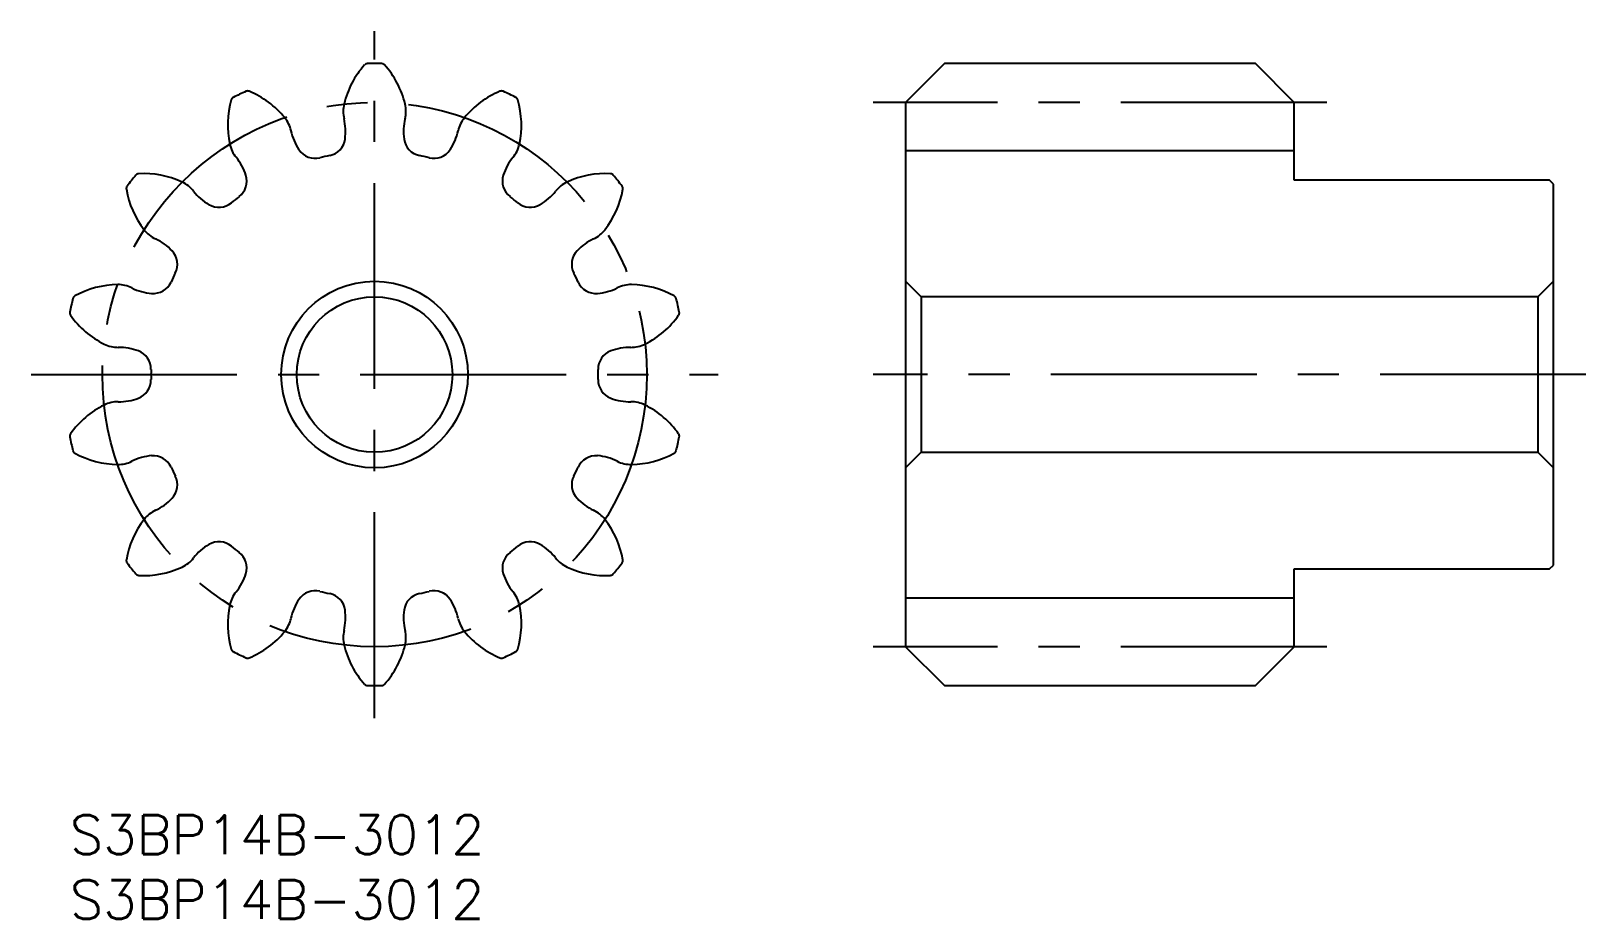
# Model space of a CAD drawing. Extents: x -3 to 117, y -8 to 60.
import ezdxf

# ---------------------------------------------------------------- set-up
doc = ezdxf.new("R2010")
doc.units = 0
doc.header["$LTSCALE"] = 0.5
doc.linetypes.add('CENTER', pattern=[50.8, 31.75, -6.35, 6.35, -6.35])
for name, color, linetype in [('MSM_CENTER', 1, 'CENTER'), ('MSM_CONTINUOUS', 7, 'CONTINUOUS'), ('MSM_PART_NUMBER', 7, 'CONTINUOUS')]:
    doc.layers.add(name, color=color, linetype=linetype)
doc.styles.get("Standard").update_dxf_attribs({"font": 'txt.shx', "height": 3, "bigfont": 'bigfont.shx'})

# ---------------------------------------------------------------- blocks, each defined once
blk = doc.blocks.new('*U15')
at = {"layer": 'MSM_PART_NUMBER'}
blk.add_text('S3BP14B-3012', height=3, dxfattribs=at).set_placement((0, -3))
blk = doc.blocks.new('*U16')
at = {"layer": 'MSM_PART_NUMBER'}
blk.add_text('S3BP14B-3012', height=3, dxfattribs=at).set_placement((0, -8))

msp = doc.modelspace()

# ---------------------------------------------------------------- linework, layer by layer
at = {"layer": 'MSM_CENTER'}
for p, q in [((23.52, 7.5), (23.52, 60.5)), ((96.98, 55), (61.98, 55)), ((-2.98, 34), (50.02, 34)), ((116.98, 34), (61.98, 34)), ((96.98, 13), (61.98, 13))]:
    msp.add_line(p, q, dxfattribs=at)
msp.add_circle((23.52, 34), 21, dxfattribs=at)
at = {"layer": 'MSM_CONTINUOUS'}
for p, q in [((67.48, 58), (64.48, 55)), ((91.48, 58), (67.48, 58)), ((94.48, 55), (91.48, 58)), ((64.48, 55), (64.48, 13)), ((94.48, 49), (94.48, 55)), ((94.48, 51.25), (64.48, 51.25)), ((114.18, 49), (94.48, 49)), ((114.48, 48.7), (114.18, 49)), ((114.48, 19.3), (114.48, 48.7)), ((64.48, 41.2), (65.68, 40)), ((113.28, 40), (114.48, 41.2)), ((65.68, 40), (65.68, 28)), ((113.28, 40), (65.68, 40)), ((113.28, 40), (113.28, 28)), ((65.68, 28), (64.48, 26.8)), ((65.68, 28), (113.28, 28)), ((114.48, 26.8), (113.28, 28)), ((114.18, 19), (114.48, 19.3)), ((94.48, 13), (94.48, 19)), ((94.48, 19), (114.18, 19)), ((94.48, 16.75), (64.48, 16.75)), ((64.48, 13), (67.48, 10)), ((91.48, 10), (94.48, 13)), ((67.48, 10), (91.48, 10))]:
    msp.add_line(p, q, dxfattribs=at)
for radius in [7.2, 6]:
    msp.add_circle((23.52, 34), radius, dxfattribs=at)
for centre, radius, start, end in [((27.97, 53.23), 7, 138.1685, 166.4286), ((22.98, 57.69), 0.3, 91.303, 138.1685), ((23.52, 34), 24, 88.697, 91.303), ((24.06, 57.69), 0.3, 41.8315, 88.697), ((19.07, 53.23), 7, 13.5714, 41.8315), ((19.19, 53.25), 7, 163.8827, 192.1429), ((12.75, 55.11), 0.3, 117.0173, 163.8828), ((23.52, 34), 24, 114.4113, 117.0173), ((13.72, 55.58), 0.3, 67.5458, 114.4113), ((11.17, 49.39), 7, 39.2857, 67.5458), ((35.87, 49.39), 7, 112.4542, 140.7143), ((33.31, 55.58), 0.3, 65.5887, 112.4542), ((23.52, 34), 24, 62.9827, 65.5887), ((34.29, 55.11), 0.3, 16.1173, 62.9827), ((27.85, 53.25), 7, 347.8571, 16.1173), ((23.52, 54.3), 2.42, 166.4286, 193.3274), ((23.52, 54.3), 2.42, 346.6726, 13.5714), ((14.71, 52.29), 2.42, 12.3868, 39.2857), ((21.28, 53.73), 4.31, 192.3868, 213.5222), ((16.97, 52.75), 4.31, 352.1921, 13.3274), ((30.07, 52.75), 4.31, 166.6726, 187.8079), ((25.76, 53.73), 4.31, 326.4778, 347.6132), ((32.33, 52.29), 2.42, 140.7143, 167.6132), ((14.71, 52.29), 2.42, 192.1429, 219.0417), ((19.76, 52.37), 1.5, 281.5796, 352.1921), ((27.28, 52.37), 1.5, 187.8079, 258.4204), ((32.33, 52.29), 2.42, 320.9583, 347.8571), ((9.49, 48.05), 4.31, 17.9064, 39.0417), ((18.94, 52.18), 1.5, 213.5222, 284.1347), ((23.52, 34), 17.25, 101.5796, 104.1347), ((23.52, 34), 17.25, 75.8653, 78.4204), ((28.1, 52.18), 1.5, 255.8653, 326.4778), ((37.55, 48.05), 4.31, 140.9583, 162.0936), ((23.52, 34), 24, 140.1256, 142.7316), ((5.33, 49.19), 0.3, 93.2601, 140.1256), ((5.71, 42.51), 7, 65, 93.2601), ((12.16, 48.92), 1.5, 307.2939, 17.9064), ((34.88, 48.92), 1.5, 162.0936, 232.7061), ((41.33, 42.51), 7, 86.7399, 115), ((41.71, 49.19), 0.3, 39.8745, 86.7399), ((23.52, 34), 24, 37.2684, 39.8744), ((4.66, 48.35), 0.3, 142.7316, 189.597), ((11.27, 49.47), 7, 189.597, 217.8571), ((7.65, 46.66), 2.42, 38.1011, 65), ((12.94, 50.81), 4.31, 218.1011, 239.2365), ((34.1, 50.81), 4.31, 300.7635, 321.8989), ((39.39, 46.66), 2.42, 115, 141.8989), ((35.77, 49.47), 7, 322.1429, 350.403), ((42.38, 48.35), 0.3, 350.403, 37.2684), ((11.51, 48.4), 1.5, 239.2365, 309.849), ((23.52, 34), 17.25, 127.2939, 129.849), ((23.52, 34), 17.25, 50.151, 52.7061), ((35.53, 48.4), 1.5, 230.151, 300.7635), ((7.65, 46.66), 2.42, 217.8571, 244.756), ((4.78, 40.57), 4.31, 43.6207, 64.756), ((42.26, 40.57), 4.31, 115.244, 136.3793), ((39.39, 46.66), 2.42, 295.244, 322.1429), ((6.81, 42.51), 1.5, 333.0082, 43.6207), ((40.23, 42.51), 1.5, 136.3793, 206.9918), ((3.79, 33.94), 7, 90.7143, 118.9744), ((3.73, 38.52), 2.42, 63.8154, 90.7143), ((6.45, 41.76), 1.5, 264.9508, 335.5633), ((23.52, 34), 17.25, 153.0082, 155.5633), ((23.52, 34), 17.25, 24.4367, 26.9918), ((40.59, 41.76), 1.5, 204.4367, 275.0492), ((43.31, 38.52), 2.42, 89.2857, 116.1846), ((43.25, 33.94), 7, 61.0256, 89.2857), ((23.52, 34), 24, 165.8398, 168.4459), ((0.54, 39.8), 0.3, 118.9744, 165.8398), ((6.7, 44.55), 4.31, 243.8154, 264.9508), ((40.34, 44.55), 4.31, 275.0492, 296.1846), ((46.5, 39.8), 0.3, 14.1601, 61.0256), ((23.52, 34), 24, 11.5541, 14.1602), ((0.3, 38.75), 0.3, 168.4459, 215.3113), ((5.77, 42.62), 7, 215.3113, 243.5714), ((41.27, 42.62), 7, 296.4286, 324.6887), ((46.74, 38.75), 0.3, 324.6887, 11.5541), ((3.73, 38.52), 2.42, 243.5714, 270.4703), ((3.78, 31.79), 4.31, 69.335, 90.4703), ((43.26, 31.79), 4.31, 89.5297, 110.665), ((43.31, 38.52), 2.42, 269.5297, 296.4286), ((4.77, 34.42), 1.5, 358.7224, 69.335), ((42.27, 34.42), 1.5, 110.665, 181.2776), ((4.77, 33.58), 1.5, 290.665, 1.2776), ((23.52, 34), 17.25, 178.7224, 181.2776), ((23.52, 34), 17.25, 358.7224, 1.2776), ((42.27, 33.58), 1.5, 178.7224, 249.335), ((5.77, 25.38), 7, 116.4286, 144.6887), ((3.73, 29.48), 2.42, 89.5297, 116.4286), ((3.78, 36.21), 4.31, 269.5297, 290.665), ((43.26, 36.21), 4.31, 249.335, 270.4703), ((43.31, 29.48), 2.42, 63.5714, 90.4703), ((41.27, 25.38), 7, 35.3113, 63.5714), ((0.3, 29.25), 0.3, 144.6887, 191.5541), ((23.52, 34), 24, 191.5541, 194.1602), ((23.52, 34), 24, 345.8398, 348.4459), ((46.74, 29.25), 0.3, 348.4459, 35.3113), ((0.54, 28.2), 0.3, 194.1602, 241.0256), ((3.79, 34.06), 7, 241.0256, 269.2857), ((6.7, 23.45), 4.31, 95.0492, 116.1846), ((6.45, 26.24), 1.5, 24.4367, 95.0492), ((40.59, 26.24), 1.5, 84.9508, 155.5633), ((40.34, 23.45), 4.31, 63.8154, 84.9508), ((43.25, 34.06), 7, 270.7143, 298.9744), ((46.5, 28.2), 0.3, 298.9744, 345.8398), ((3.73, 29.48), 2.42, 269.2857, 296.1846), ((23.52, 34), 17.25, 204.4367, 206.9918), ((23.52, 34), 17.25, 333.0082, 335.5633), ((43.31, 29.48), 2.42, 243.8154, 270.7143), ((6.81, 25.49), 1.5, 316.3793, 26.9918), ((40.23, 25.49), 1.5, 153.0082, 223.6207), ((4.78, 27.43), 4.31, 295.244, 316.3793), ((42.26, 27.43), 4.31, 223.6207, 244.756), ((11.27, 18.53), 7, 142.1429, 170.403), ((7.65, 21.34), 2.42, 115.244, 142.1429), ((39.39, 21.34), 2.42, 37.8571, 64.756), ((35.77, 18.53), 7, 9.597, 37.8571), ((12.94, 17.19), 4.31, 120.7635, 141.8989), ((11.51, 19.6), 1.5, 50.151, 120.7635), ((23.52, 34), 17.25, 230.151, 232.7061), ((23.52, 34), 17.25, 307.2939, 309.849), ((35.53, 19.6), 1.5, 59.2365, 129.849), ((34.1, 17.19), 4.31, 38.1011, 59.2365), ((4.66, 19.65), 0.3, 170.403, 217.2684), ((23.52, 34), 24, 217.2684, 219.8744), ((7.65, 21.34), 2.42, 295, 321.8989), ((12.16, 19.08), 1.5, 342.0936, 52.7061), ((34.88, 19.08), 1.5, 127.2939, 197.9064), ((39.39, 21.34), 2.42, 218.1011, 245), ((23.52, 34), 24, 320.1256, 322.7316), ((42.38, 19.65), 0.3, 322.7316, 9.597), ((5.33, 18.81), 0.3, 219.8745, 266.7399), ((5.71, 25.49), 7, 266.7399, 295), ((9.49, 19.95), 4.31, 320.9583, 342.0936), ((37.55, 19.95), 4.31, 197.9064, 219.0417), ((41.33, 25.49), 7, 245, 273.2601), ((41.71, 18.81), 0.3, 273.2601, 320.1256), ((14.71, 15.71), 2.42, 140.9583, 167.8571), ((18.94, 15.82), 1.5, 75.8653, 146.4778), ((23.52, 34), 17.25, 255.8653, 258.4204), ((19.76, 15.63), 1.5, 7.8079, 78.4204), ((27.28, 15.63), 1.5, 101.5796, 172.1921), ((23.52, 34), 17.25, 281.5796, 284.1347), ((28.1, 15.82), 1.5, 33.5222, 104.1347), ((32.33, 15.71), 2.42, 12.1429, 39.0417), ((19.19, 14.75), 7, 167.8571, 196.1173), ((21.28, 14.27), 4.31, 146.4778, 167.6132), ((16.97, 15.25), 4.31, 346.6726, 7.8079), ((30.07, 15.25), 4.31, 172.1921, 193.3274), ((25.76, 14.27), 4.31, 12.3868, 33.5222), ((27.85, 14.75), 7, 343.8827, 12.1429), ((14.71, 15.71), 2.42, 320.7143, 347.6132), ((32.33, 15.71), 2.42, 192.3868, 219.2857), ((11.17, 18.61), 7, 292.4542, 320.7143), ((23.52, 13.7), 2.42, 166.6726, 193.5714), ((23.52, 13.7), 2.42, 346.4286, 13.3274), ((35.87, 18.61), 7, 219.2857, 247.5458), ((12.75, 12.89), 0.3, 196.1173, 242.9827), ((23.52, 34), 24, 242.9827, 245.5887), ((13.72, 12.42), 0.3, 245.5887, 292.4542), ((27.97, 14.77), 7, 193.5714, 221.8315), ((19.07, 14.77), 7, 318.1685, 346.4286), ((33.31, 12.42), 0.3, 247.5458, 294.4113), ((23.52, 34), 24, 294.4113, 297.0173), ((34.29, 12.89), 0.3, 297.0173, 343.8827), ((22.98, 10.31), 0.3, 221.8315, 268.697), ((23.52, 34), 24, 268.697, 271.303), ((24.06, 10.31), 0.3, 271.303, 318.1685)]:
    msp.add_arc(centre, radius, start, end, dxfattribs=at)

# ---------------------------------------------------------------- block references
for name in ['*U15', '*U16']:
    msp.add_blockref(name, (0, 0), dxfattribs=at)

doc.saveas('drawing.dxf')
